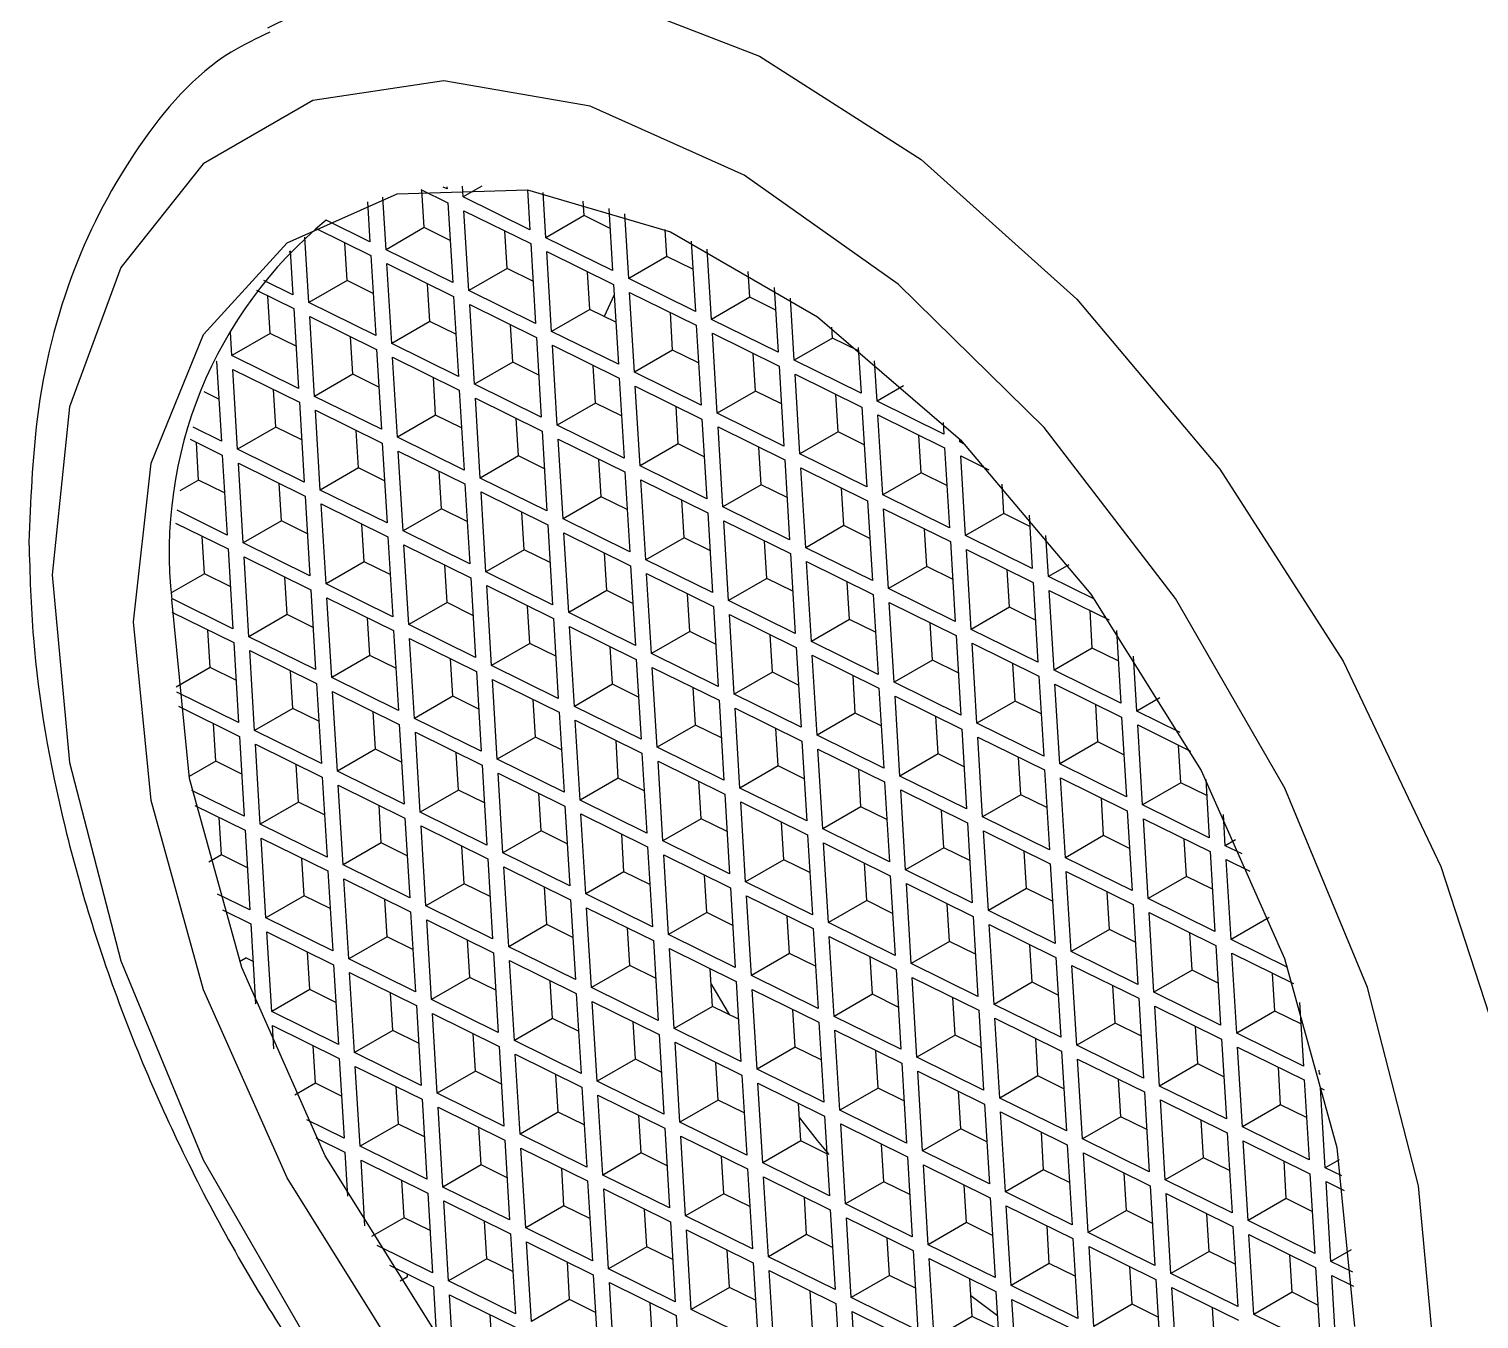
# Model space of a CAD drawing. Header units: millimetres. Extents: x 53 to 380, y 29 to 265.
# Drawn here: x 256.64 to 262.09, y 91.6 to 96.45 of the extents above; entities that cross this region are included whole.
import ezdxf

# ---------------------------------------------------------------- set-up
doc = ezdxf.new("R2010")
doc.units = ezdxf.units.MM

msp = doc.modelspace()

# ---------------------------------------------------------------- linework, layer by layer
at = {"color": 7, "linetype": 'Continuous', "lineweight": 25}
for p, q in [((257.9844, 95.6171), (257.9724, 95.8143)), ((258.1154, 95.8436), (258.2169, 95.7935)), ((258.1281, 95.7001), (258.1195, 95.8416)), ((258.2138, 95.8457), (258.1993, 95.8528)), ((258.2133, 95.8538), (258.2138, 95.8457)), ((258.2741, 95.8159), (258.2717, 95.8564)), ((258.344, 95.8562), (258.2741, 95.8159)), ((258.5249, 95.6922), (258.2741, 95.8159)), ((258.5159, 95.8417), (258.5249, 95.6922)), ((258.5853, 95.6624), (258.575, 95.8324)), ((257.9149, 95.7971), (257.924, 95.6469)), ((258.2169, 95.7935), (258.2352, 95.4934)), ((258.2773, 95.7637), (258.5281, 95.64)), ((258.2955, 95.4636), (258.2773, 95.7637)), ((258.729, 95.7453), (258.7257, 95.7994)), ((258.822, 95.7716), (258.8361, 95.5386)), ((257.924, 95.6469), (257.7593, 95.7282)), ((258.1281, 95.7001), (257.9844, 95.6171)), ((258.2255, 95.652), (258.1281, 95.7001)), ((258.729, 95.7453), (258.5853, 95.6624)), ((258.8265, 95.6972), (258.729, 95.7453)), ((258.8965, 95.5089), (258.8817, 95.7518)), ((257.6946, 95.4184), (257.6796, 95.6649)), ((257.7188, 95.6976), (257.9272, 95.5948)), ((258.4392, 95.5466), (258.4306, 95.6881)), ((258.8361, 95.5386), (258.5853, 95.6624)), ((259.0402, 95.5918), (259.034, 95.6928)), ((259.1313, 95.6489), (259.1473, 95.3851)), ((257.6246, 95.6068), (257.6199, 95.6091)), ((257.6242, 95.6133), (257.6342, 95.4482)), ((257.8383, 95.5013), (257.8297, 95.6429)), ((257.9272, 95.5948), (257.9454, 95.2946)), ((258.2352, 95.4934), (257.9844, 95.6171)), ((258.5281, 95.64), (258.5463, 95.3399)), ((258.5885, 95.6102), (258.8393, 95.4865)), ((258.6067, 95.3101), (258.5885, 95.6102)), ((259.0402, 95.5918), (258.8965, 95.5089)), ((259.1376, 95.5437), (259.0402, 95.5918)), ((259.2076, 95.3553), (259.1916, 95.6192)), ((257.9875, 95.565), (258.2383, 95.4412)), ((258.0058, 95.2649), (257.9875, 95.565)), ((258.4392, 95.5466), (258.2955, 95.4636)), ((258.5367, 95.4985), (258.4392, 95.5466)), ((259.3513, 95.4383), (259.3454, 95.5351)), ((257.6342, 95.4482), (257.5255, 95.5018)), ((257.8383, 95.5013), (257.6946, 95.4184)), ((257.9357, 95.4532), (257.8383, 95.5013)), ((258.1494, 95.3478), (258.1408, 95.4893)), ((258.7504, 95.393), (258.7418, 95.5346)), ((258.8393, 95.4865), (258.8575, 95.1864)), ((259.1473, 95.3851), (258.8965, 95.5089)), ((257.4977, 95.4649), (257.6374, 95.396)), ((257.5485, 95.3026), (257.5399, 95.4441)), ((258.2383, 95.4412), (258.2565, 95.1411)), ((258.5463, 95.3399), (258.2955, 95.4636)), ((258.8417, 95.447), (258.8045, 95.3663)), ((258.8996, 95.4567), (259.1504, 95.333)), ((258.9179, 95.1566), (258.8996, 95.4567)), ((259.3513, 95.4383), (259.2076, 95.3553)), ((259.4488, 95.3902), (259.3513, 95.4383)), ((259.4436, 95.4753), (259.4584, 95.2316)), ((259.5188, 95.2018), (259.5046, 95.4356)), ((257.6374, 95.396), (257.6556, 95.0959)), ((257.9454, 95.2946), (257.6946, 95.4184)), ((258.2987, 95.4115), (258.5495, 95.2877)), ((258.3169, 95.1113), (258.2987, 95.4115)), ((258.7504, 95.393), (258.6067, 95.3101)), ((258.8479, 95.345), (258.7504, 95.393)), ((259.0616, 95.2395), (259.053, 95.381)), ((257.6978, 95.3662), (257.9485, 95.2425)), ((257.716, 95.0661), (257.6978, 95.3662)), ((258.1494, 95.3478), (258.0058, 95.2649)), ((258.2469, 95.2997), (258.1494, 95.3478)), ((258.4606, 95.1943), (258.452, 95.3358)), ((259.1504, 95.333), (259.1687, 95.0328)), ((259.4584, 95.2316), (259.2076, 95.3553)), ((259.6625, 95.2848), (259.66, 95.3261)), ((257.4048, 95.2196), (257.3995, 95.3077)), ((257.5485, 95.3026), (257.4048, 95.2196)), ((257.646, 95.2545), (257.5485, 95.3026)), ((257.8597, 95.149), (257.8511, 95.2906)), ((258.2565, 95.1411), (258.0058, 95.2649)), ((258.5495, 95.2877), (258.5677, 94.9876)), ((258.8575, 95.1864), (258.6067, 95.3101)), ((259.2108, 95.3032), (259.4616, 95.1794)), ((259.229, 95.003), (259.2108, 95.3032)), ((259.6625, 95.2848), (259.5188, 95.2018)), ((259.76, 95.2367), (259.6625, 95.2848)), ((257.6556, 95.0959), (257.4048, 95.2196)), ((257.9485, 95.2425), (257.9668, 94.9424)), ((258.0089, 95.2127), (258.2597, 95.089)), ((258.0271, 94.9126), (258.0089, 95.2127)), ((258.6099, 95.2579), (258.8607, 95.1342)), ((258.6281, 94.9578), (258.6099, 95.2579)), ((259.0616, 95.2395), (258.9179, 95.1566)), ((259.159, 95.1914), (259.0616, 95.2395)), ((259.3727, 95.086), (259.3641, 95.2275)), ((259.7592, 95.2496), (259.7696, 95.0781)), ((257.3462, 95.198), (257.3476, 95.1972)), ((257.3476, 95.1972), (257.3658, 94.8971)), ((257.408, 95.1675), (257.6588, 95.0437)), ((257.4262, 94.8673), (257.408, 95.1675)), ((258.4606, 95.1943), (258.3169, 95.1113)), ((258.5581, 95.1462), (258.4606, 95.1943)), ((258.7718, 95.0408), (258.7632, 95.1823)), ((259.1687, 95.0328), (258.9179, 95.1566)), ((259.4616, 95.1794), (259.4798, 94.8793)), ((259.7696, 95.0781), (259.5188, 95.2018)), ((259.83, 95.0483), (259.8208, 95.1994)), ((257.8597, 95.149), (257.716, 95.0661)), ((257.9571, 95.101), (257.8597, 95.149)), ((258.1708, 94.9955), (258.1622, 95.137)), ((258.5677, 94.9876), (258.3169, 95.1113)), ((258.8607, 95.1342), (258.8789, 94.8341)), ((258.921, 95.1044), (259.1718, 94.9807)), ((258.9393, 94.8043), (258.921, 95.1044)), ((259.522, 95.1496), (259.7728, 95.0259)), ((259.5402, 94.8495), (259.522, 95.1496)), ((259.9297, 95.1058), (259.83, 95.0483)), ((257.3562, 95.0557), (257.3008, 95.083)), ((257.5699, 94.9503), (257.5613, 95.0918)), ((257.9668, 94.9424), (257.716, 95.0661)), ((258.2597, 95.089), (258.2779, 94.7888)), ((258.3201, 95.0592), (258.5709, 94.9354)), ((258.3383, 94.759), (258.3201, 95.0592)), ((259.3727, 95.086), (259.229, 95.003)), ((259.4702, 95.0379), (259.3727, 95.086)), ((259.6839, 94.9325), (259.6753, 95.074)), ((260.0808, 94.9245), (259.83, 95.0483)), ((257.6588, 95.0437), (257.677, 94.7436)), ((257.7191, 95.0139), (257.9699, 94.8902)), ((257.7374, 94.7138), (257.7191, 95.0139)), ((258.1708, 94.9955), (258.0271, 94.9126)), ((258.2683, 94.9474), (258.1708, 94.9955)), ((258.7718, 95.0408), (258.6281, 94.9578)), ((258.8692, 94.9927), (258.7718, 95.0408)), ((259.0829, 94.8872), (259.0743, 95.0288)), ((259.4798, 94.8793), (259.229, 95.003)), ((259.7728, 95.0259), (259.791, 94.7258)), ((259.8331, 94.9961), (260.0839, 94.8724)), ((259.8514, 94.696), (259.8331, 94.9961)), ((257.3658, 94.8971), (257.2593, 94.9497)), ((257.5699, 94.9503), (257.4262, 94.8673)), ((257.6674, 94.9022), (257.5699, 94.9503)), ((257.8811, 94.7968), (257.8725, 94.9383)), ((258.482, 94.842), (258.4734, 94.9835)), ((258.5709, 94.9354), (258.5891, 94.6353)), ((258.8789, 94.8341), (258.6281, 94.9578)), ((259.1718, 94.9807), (259.19, 94.6806)), ((259.2322, 94.9509), (259.483, 94.8271)), ((259.2504, 94.6508), (259.2322, 94.9509)), ((260.0782, 94.9674), (260.0808, 94.9245)), ((257.2476, 94.9048), (257.369, 94.845)), ((257.2801, 94.7515), (257.2715, 94.8931)), ((257.9699, 94.8902), (257.9882, 94.5901)), ((258.2779, 94.7888), (258.0271, 94.9126)), ((258.6313, 94.9056), (258.882, 94.7819)), ((258.6495, 94.6055), (258.6313, 94.9056)), ((259.0829, 94.8872), (258.9393, 94.8043)), ((259.1804, 94.8391), (259.0829, 94.8872)), ((259.6839, 94.9325), (259.5402, 94.8495)), ((259.7814, 94.8844), (259.6839, 94.9325)), ((259.9951, 94.7789), (259.9865, 94.9205)), ((260.1411, 94.8948), (260.1405, 94.9054)), ((260.1474, 94.8984), (260.1411, 94.8948)), ((260.1601, 94.8854), (260.1411, 94.8948)), ((257.369, 94.845), (257.3872, 94.5448)), ((257.677, 94.7436), (257.4262, 94.8673)), ((258.0303, 94.8604), (258.2811, 94.7367)), ((258.0485, 94.5603), (258.0303, 94.8604)), ((258.482, 94.842), (258.3383, 94.759)), ((258.5795, 94.7939), (258.482, 94.842)), ((258.7932, 94.6885), (258.7846, 94.83)), ((259.3941, 94.7337), (259.3855, 94.8752)), ((259.483, 94.8271), (259.5012, 94.527)), ((259.791, 94.7258), (259.5402, 94.8495)), ((260.0839, 94.8724), (260.1022, 94.5723)), ((260.1443, 94.8426), (260.2504, 94.7903)), ((260.1625, 94.5425), (260.1443, 94.8426)), ((257.4294, 94.8152), (257.6802, 94.6914)), ((257.4476, 94.5151), (257.4294, 94.8152)), ((257.8811, 94.7968), (257.7374, 94.7138)), ((257.9785, 94.7487), (257.8811, 94.7968)), ((258.1922, 94.6432), (258.1836, 94.7848)), ((258.882, 94.7819), (258.9003, 94.4818)), ((259.19, 94.6806), (258.9393, 94.8043)), ((259.5434, 94.7974), (259.7942, 94.6736)), ((259.5616, 94.4972), (259.5434, 94.7974)), ((259.9951, 94.7789), (259.8514, 94.696)), ((260.0925, 94.7309), (259.9951, 94.7789)), ((257.2801, 94.7515), (257.209, 94.7105)), ((257.3776, 94.7034), (257.2801, 94.7515)), ((257.5913, 94.598), (257.5827, 94.7395)), ((258.2811, 94.7367), (258.2993, 94.4366)), ((258.5891, 94.6353), (258.3383, 94.759)), ((258.9424, 94.7521), (259.1932, 94.6284)), ((258.9606, 94.452), (258.9424, 94.7521)), ((259.3941, 94.7337), (259.2504, 94.6508)), ((259.4916, 94.6856), (259.3941, 94.7337)), ((259.7053, 94.5802), (259.6967, 94.7217)), ((260.3062, 94.6254), (260.2995, 94.7363)), ((257.6802, 94.6914), (257.6984, 94.3913)), ((257.9882, 94.5901), (257.7374, 94.7138)), ((258.3415, 94.7069), (258.5923, 94.5831)), ((258.3597, 94.4068), (258.3415, 94.7069)), ((258.7932, 94.6885), (258.6495, 94.6055)), ((258.8906, 94.6404), (258.7932, 94.6885)), ((259.1043, 94.5349), (259.0957, 94.6765)), ((259.7942, 94.6736), (259.8124, 94.3735)), ((260.1022, 94.5723), (259.8514, 94.696)), ((257.3872, 94.5448), (257.199, 94.6377)), ((257.7405, 94.6616), (257.9913, 94.5379)), ((257.7588, 94.3615), (257.7405, 94.6616)), ((258.1922, 94.6432), (258.0485, 94.5603)), ((258.2897, 94.5951), (258.1922, 94.6432)), ((258.5034, 94.4897), (258.4948, 94.6312)), ((259.1932, 94.6284), (259.2114, 94.3283)), ((259.5012, 94.527), (259.2504, 94.6508)), ((259.8545, 94.6438), (260.1053, 94.5201)), ((259.8728, 94.3437), (259.8545, 94.6438)), ((260.3062, 94.6254), (260.1625, 94.5425)), ((260.4037, 94.5773), (260.3062, 94.6254)), ((260.4011, 94.6193), (260.4133, 94.4187)), ((257.1936, 94.5898), (257.3904, 94.4927)), ((257.5913, 94.598), (257.4476, 94.5151)), ((257.6888, 94.5499), (257.5913, 94.598)), ((257.9024, 94.4445), (257.8939, 94.586)), ((258.2993, 94.4366), (258.0485, 94.5603)), ((258.5923, 94.5831), (258.6105, 94.283)), ((258.9003, 94.4818), (258.6495, 94.6055)), ((259.2536, 94.5986), (259.5044, 94.4749)), ((259.2718, 94.2985), (259.2536, 94.5986)), ((259.7053, 94.5802), (259.5616, 94.4972)), ((259.8027, 94.5321), (259.7053, 94.5802)), ((260.0164, 94.4267), (260.0078, 94.5682)), ((257.3015, 94.3992), (257.2929, 94.5408)), ((257.6984, 94.3913), (257.4476, 94.5151)), ((257.9913, 94.5379), (258.0095, 94.2378)), ((258.0517, 94.5081), (258.3025, 94.3844)), ((258.0699, 94.208), (258.0517, 94.5081)), ((258.6526, 94.5534), (258.9034, 94.4296)), ((258.6709, 94.2532), (258.6526, 94.5534)), ((259.1043, 94.5349), (258.9606, 94.452)), ((259.2018, 94.4869), (259.1043, 94.5349)), ((259.4155, 94.3814), (259.4069, 94.5229)), ((260.1053, 94.5201), (260.1235, 94.22)), ((260.4133, 94.4187), (260.1625, 94.5425)), ((260.4737, 94.3889), (260.4644, 94.5428)), ((257.3904, 94.4927), (257.4086, 94.1926)), ((257.4508, 94.4629), (257.7015, 94.3391)), ((257.469, 94.1628), (257.4508, 94.4629)), ((258.5034, 94.4897), (258.3597, 94.4068)), ((258.6009, 94.4416), (258.5034, 94.4897)), ((258.8146, 94.3362), (258.806, 94.4777)), ((259.2114, 94.3283), (258.9606, 94.452)), ((259.5044, 94.4749), (259.5226, 94.1747)), ((259.8124, 94.3735), (259.5616, 94.4972)), ((259.5648, 94.4451), (259.8155, 94.3213)), ((259.583, 94.1449), (259.5648, 94.4451)), ((260.1657, 94.4903), (260.4165, 94.3666)), ((260.1839, 94.1902), (260.1657, 94.4903)), ((257.3015, 94.3992), (257.1793, 94.3287)), ((257.399, 94.3511), (257.3015, 94.3992)), ((257.9024, 94.4445), (257.7588, 94.3615)), ((257.9999, 94.3964), (257.9024, 94.4445)), ((258.2136, 94.2909), (258.205, 94.4325)), ((258.6105, 94.283), (258.3597, 94.4068)), ((258.9034, 94.4296), (258.9217, 94.1295)), ((258.9638, 94.3998), (259.2146, 94.2761)), ((258.982, 94.0997), (258.9638, 94.3998)), ((260.0164, 94.4267), (259.8728, 94.3437)), ((260.1139, 94.3786), (260.0164, 94.4267)), ((260.3276, 94.2731), (260.319, 94.4147)), ((260.5506, 94.4334), (260.4737, 94.3889)), ((257.6127, 94.2457), (257.6041, 94.3872)), ((257.7015, 94.3391), (257.7198, 94.039)), ((258.0095, 94.2378), (257.7588, 94.3615)), ((258.3025, 94.3844), (258.3207, 94.0843)), ((258.3629, 94.3546), (258.6137, 94.2309)), ((258.3811, 94.0545), (258.3629, 94.3546)), ((258.8146, 94.3362), (258.6709, 94.2532)), ((258.912, 94.2881), (258.8146, 94.3362)), ((259.4155, 94.3814), (259.2718, 94.2985)), ((259.513, 94.3333), (259.4155, 94.3814)), ((259.7267, 94.2279), (259.7181, 94.3694)), ((260.1235, 94.22), (259.8728, 94.3437)), ((260.4165, 94.3666), (260.4347, 94.0665)), ((260.6475, 94.3032), (260.4737, 94.3889)), ((260.4769, 94.3368), (260.7025, 94.2255)), ((260.4951, 94.0367), (260.4769, 94.3368)), ((257.4086, 94.1926), (257.1792, 94.3057)), ((257.7619, 94.3094), (258.0127, 94.1856)), ((257.7801, 94.0092), (257.7619, 94.3094)), ((258.2136, 94.2909), (258.0699, 94.208)), ((258.3111, 94.2429), (258.2136, 94.2909)), ((259.1257, 94.1827), (259.1171, 94.3242)), ((259.5226, 94.1747), (259.2718, 94.2985)), ((259.8155, 94.3213), (259.8338, 94.0212)), ((259.8759, 94.2915), (260.1267, 94.1678)), ((259.8941, 93.9914), (259.8759, 94.2915)), ((257.1796, 94.255), (257.4118, 94.1404)), ((257.6127, 94.2457), (257.469, 94.1628)), ((257.7101, 94.1976), (257.6127, 94.2457)), ((257.9238, 94.0922), (257.9152, 94.2337)), ((258.5248, 94.1374), (258.5162, 94.279)), ((258.6137, 94.2309), (258.6319, 93.9307)), ((258.9217, 94.1295), (258.6709, 94.2532)), ((259.2146, 94.2761), (259.2328, 93.976)), ((259.275, 94.2463), (259.5258, 94.1226)), ((259.2932, 93.9462), (259.275, 94.2463)), ((259.7267, 94.2279), (259.583, 94.1449)), ((259.8241, 94.1798), (259.7267, 94.2279)), ((260.3276, 94.2731), (260.1839, 94.1902)), ((260.4251, 94.225), (260.3276, 94.2731)), ((260.6388, 94.1196), (260.6302, 94.2611)), ((257.3229, 94.047), (257.3143, 94.1885)), ((258.0127, 94.1856), (258.0309, 93.8855)), ((258.3207, 94.0843), (258.0699, 94.208)), ((258.674, 94.2011), (258.9248, 94.0773)), ((258.6923, 93.901), (258.674, 94.2011)), ((259.1257, 94.1827), (258.982, 94.0997)), ((259.2232, 94.1346), (259.1257, 94.1827)), ((260.0378, 94.0744), (260.0292, 94.2159)), ((260.4347, 94.0665), (260.1839, 94.1902)), ((260.7293, 94.1866), (260.7459, 93.9129)), ((257.4118, 94.1404), (257.43, 93.8403)), ((257.7198, 94.039), (257.469, 94.1628)), ((258.0731, 94.1558), (258.3239, 94.0321)), ((258.0913, 93.8557), (258.0731, 94.1558)), ((258.5248, 94.1374), (258.3811, 94.0545)), ((258.6222, 94.0893), (258.5248, 94.1374)), ((258.8359, 93.9839), (258.8273, 94.1254)), ((259.4369, 94.0291), (259.4283, 94.1707)), ((259.5258, 94.1226), (259.544, 93.8225)), ((259.8338, 94.0212), (259.583, 94.1449)), ((260.1267, 94.1678), (260.1449, 93.8677)), ((260.1871, 94.138), (260.4379, 94.0143)), ((260.2053, 93.8379), (260.1871, 94.138)), ((260.6388, 94.1196), (260.4951, 94.0367)), ((260.7362, 94.0715), (260.6388, 94.1196)), ((257.4721, 94.1106), (257.7229, 93.9869)), ((257.4904, 93.8105), (257.4721, 94.1106)), ((257.9238, 94.0922), (257.7801, 94.0092)), ((258.0213, 94.0441), (257.9238, 94.0922)), ((258.235, 93.9387), (258.2264, 94.0802)), ((258.9248, 94.0773), (258.943, 93.7772)), ((259.2328, 93.976), (258.982, 94.0997)), ((259.5861, 94.0928), (259.8369, 93.969)), ((259.6044, 93.7927), (259.5861, 94.0928)), ((260.0378, 94.0744), (259.8941, 93.9914)), ((260.1353, 94.0263), (260.0378, 94.0744)), ((260.8063, 93.8831), (260.7937, 94.09)), ((257.3229, 94.047), (257.1959, 93.9736)), ((257.4204, 93.9989), (257.3229, 94.047)), ((257.6341, 93.8934), (257.6255, 94.035)), ((258.0309, 93.8855), (257.7801, 94.0092)), ((258.3239, 94.0321), (258.3421, 93.732)), ((258.6319, 93.9307), (258.3811, 94.0545)), ((258.9852, 94.0475), (259.236, 93.9238)), ((259.0034, 93.7474), (258.9852, 94.0475)), ((259.4369, 94.0291), (259.2932, 93.9462)), ((259.5344, 93.981), (259.4369, 94.0291)), ((259.7481, 93.8756), (259.7395, 94.0171)), ((260.349, 93.9208), (260.3404, 94.0624)), ((260.4379, 94.0143), (260.4561, 93.7142)), ((260.7459, 93.9129), (260.4951, 94.0367)), ((257.43, 93.8403), (257.1978, 93.9548)), ((257.7229, 93.9869), (257.7412, 93.6867)), ((257.7833, 93.9571), (258.0341, 93.8333)), ((257.8015, 93.657), (257.7833, 93.9571)), ((258.3843, 94.0023), (258.635, 93.8786)), ((258.4025, 93.7022), (258.3843, 94.0023)), ((258.8359, 93.9839), (258.6923, 93.901)), ((258.9334, 93.9358), (258.8359, 93.9839)), ((259.1471, 93.8304), (259.1385, 93.9719)), ((259.8369, 93.969), (259.8552, 93.6689)), ((260.1449, 93.8677), (259.8941, 93.9914)), ((260.4983, 93.9845), (260.749, 93.8608)), ((260.5165, 93.6844), (260.4983, 93.9845)), ((257.2038, 93.9013), (257.4332, 93.7881)), ((258.235, 93.9387), (258.0913, 93.8557)), ((258.3325, 93.8906), (258.235, 93.9387)), ((258.5462, 93.7851), (258.5376, 93.9267)), ((258.943, 93.7772), (258.6923, 93.901)), ((259.236, 93.9238), (259.2542, 93.6237)), ((259.544, 93.8225), (259.2932, 93.9462)), ((259.8973, 93.9393), (260.1481, 93.8155)), ((259.9155, 93.6391), (259.8973, 93.9393)), ((260.349, 93.9208), (260.2053, 93.8379)), ((260.4465, 93.8728), (260.349, 93.9208)), ((260.6602, 93.7673), (260.6516, 93.9089)), ((260.8924, 93.9329), (260.8063, 93.8831)), ((257.6341, 93.8934), (257.4904, 93.8105)), ((257.7315, 93.8453), (257.6341, 93.8934)), ((257.9452, 93.7399), (257.9366, 93.8814)), ((258.3421, 93.732), (258.0913, 93.8557)), ((258.635, 93.8786), (258.6533, 93.5785)), ((258.6954, 93.8488), (258.9462, 93.725)), ((258.7136, 93.5487), (258.6954, 93.8488)), ((259.2964, 93.894), (259.5472, 93.7703)), ((259.3146, 93.5939), (259.2964, 93.894)), ((259.7481, 93.8756), (259.6044, 93.7927)), ((259.8455, 93.8275), (259.7481, 93.8756)), ((260.0592, 93.7221), (260.0506, 93.8636)), ((260.749, 93.8608), (260.7673, 93.5606)), ((260.9687, 93.803), (260.8063, 93.8831)), ((257.3443, 93.6947), (257.3357, 93.8362)), ((257.7412, 93.6867), (257.4904, 93.8105)), ((258.0341, 93.8333), (258.0523, 93.5332)), ((258.0945, 93.8035), (258.3453, 93.6798)), ((258.1127, 93.5034), (258.0945, 93.8035)), ((259.1471, 93.8304), (259.0034, 93.7474)), ((259.2446, 93.7823), (259.1471, 93.8304)), ((259.4583, 93.6768), (259.4497, 93.8184)), ((259.8552, 93.6689), (259.6044, 93.7927)), ((260.1481, 93.8155), (260.1663, 93.5154)), ((260.4561, 93.7142), (260.2053, 93.8379)), ((260.8094, 93.831), (261.0079, 93.733)), ((260.8276, 93.5309), (260.8094, 93.831)), ((257.4332, 93.7881), (257.4514, 93.488)), ((257.4935, 93.7583), (257.7443, 93.6346)), ((257.5118, 93.4582), (257.4935, 93.7583)), ((257.9452, 93.7399), (257.8015, 93.657)), ((258.0427, 93.6918), (257.9452, 93.7399)), ((258.5462, 93.7851), (258.4025, 93.7022)), ((258.6436, 93.737), (258.5462, 93.7851)), ((258.8573, 93.6316), (258.8487, 93.7731)), ((259.2542, 93.6237), (259.0034, 93.7474)), ((259.5472, 93.7703), (259.5654, 93.4702)), ((259.6075, 93.7405), (259.8583, 93.6168)), ((259.6258, 93.4404), (259.6075, 93.7405)), ((260.2085, 93.7857), (260.4593, 93.662)), ((260.2267, 93.4856), (260.2085, 93.7857)), ((260.6602, 93.7673), (260.5165, 93.6844)), ((260.7576, 93.7192), (260.6602, 93.7673)), ((260.9713, 93.6138), (260.9627, 93.7553)), ((257.3443, 93.6947), (257.2444, 93.637)), ((257.4418, 93.6466), (257.3443, 93.6947)), ((257.6554, 93.5411), (257.6469, 93.6827)), ((258.2564, 93.5864), (258.2478, 93.7279)), ((258.6533, 93.5785), (258.4025, 93.7022)), ((258.9462, 93.725), (258.9644, 93.4249)), ((259.0066, 93.6953), (259.2574, 93.5715)), ((259.0248, 93.3951), (259.0066, 93.6953)), ((260.0592, 93.7221), (259.9155, 93.6391)), ((260.1567, 93.674), (260.0592, 93.7221)), ((260.3704, 93.5686), (260.3618, 93.7101)), ((260.7673, 93.5606), (260.5165, 93.6844)), ((257.7443, 93.6346), (257.7625, 93.3345)), ((258.0523, 93.5332), (257.8015, 93.657)), ((258.3453, 93.6798), (258.3635, 93.3797)), ((258.4056, 93.65), (258.6564, 93.5263)), ((258.4239, 93.3499), (258.4056, 93.65)), ((258.8573, 93.6316), (258.7136, 93.5487)), ((258.9548, 93.5835), (258.8573, 93.6316)), ((259.4583, 93.6768), (259.3146, 93.5939)), ((259.5557, 93.6288), (259.4583, 93.6768)), ((259.7694, 93.5233), (259.7608, 93.6649)), ((260.1663, 93.5154), (259.9155, 93.6391)), ((260.4593, 93.662), (260.4775, 93.3619)), ((260.5196, 93.6322), (260.7704, 93.5085)), ((260.5379, 93.3321), (260.5196, 93.6322)), ((257.4514, 93.488), (257.2546, 93.5851)), ((257.8047, 93.6048), (258.0555, 93.4811)), ((257.8229, 93.3047), (257.8047, 93.6048)), ((258.2564, 93.5864), (258.1127, 93.5034)), ((258.3539, 93.5383), (258.2564, 93.5864)), ((258.5676, 93.4329), (258.559, 93.5744)), ((259.1685, 93.4781), (259.1599, 93.6196)), ((259.5654, 93.4702), (259.3146, 93.5939)), ((259.8583, 93.6168), (259.8765, 93.3166)), ((259.9187, 93.587), (260.1695, 93.4632)), ((259.9369, 93.2869), (259.9187, 93.587)), ((260.9713, 93.6138), (260.8276, 93.5309)), ((261.0688, 93.5657), (260.9713, 93.6138)), ((261.0651, 93.6265), (261.0784, 93.4071)), ((257.2663, 93.5287), (257.4545, 93.4358)), ((257.6554, 93.5411), (257.5118, 93.4582)), ((257.7529, 93.493), (257.6554, 93.5411)), ((257.9666, 93.3876), (257.958, 93.5291)), ((258.6564, 93.5263), (258.6747, 93.2262)), ((258.9644, 93.4249), (258.7136, 93.5487)), ((259.2574, 93.5715), (259.2756, 93.2714)), ((259.3178, 93.5417), (259.5685, 93.418)), ((259.336, 93.2416), (259.3178, 93.5417)), ((259.7694, 93.5233), (259.6258, 93.4404)), ((259.8669, 93.4752), (259.7694, 93.5233)), ((260.3704, 93.5686), (260.2267, 93.4856)), ((260.4679, 93.5205), (260.3704, 93.5686)), ((260.6815, 93.415), (260.673, 93.5566)), ((261.0784, 93.4071), (260.8276, 93.5309)), ((257.3657, 93.3424), (257.3571, 93.4839)), ((258.0555, 93.4811), (258.0737, 93.1809)), ((258.3635, 93.3797), (258.1127, 93.5034)), ((258.7168, 93.4965), (258.9676, 93.3728)), ((258.735, 93.1964), (258.7168, 93.4965)), ((259.1685, 93.4781), (259.0248, 93.3951)), ((259.266, 93.43), (259.1685, 93.4781)), ((259.4797, 93.3246), (259.4711, 93.4661)), ((260.0806, 93.3698), (260.072, 93.5113)), ((260.4775, 93.3619), (260.2267, 93.4856)), ((260.7704, 93.5085), (260.7887, 93.2084)), ((260.8308, 93.4787), (261.0816, 93.3549)), ((260.849, 93.1786), (260.8308, 93.4787)), ((261.1388, 93.3773), (261.1317, 93.4951)), ((257.4545, 93.4358), (257.4728, 93.1357)), ((257.7625, 93.3345), (257.5118, 93.4582)), ((258.1159, 93.4513), (258.3667, 93.3275)), ((258.1341, 93.1511), (258.1159, 93.4513)), ((258.5676, 93.4329), (258.4239, 93.3499)), ((258.665, 93.3848), (258.5676, 93.4329)), ((258.8787, 93.2793), (258.8701, 93.4209)), ((259.5685, 93.418), (259.5868, 93.1179)), ((259.8765, 93.3166), (259.6258, 93.4404)), ((260.1695, 93.4632), (260.1877, 93.1631)), ((260.2299, 93.4334), (260.4807, 93.3097)), ((260.2481, 93.1333), (260.2299, 93.4334)), ((260.6815, 93.415), (260.5379, 93.3321)), ((260.779, 93.3669), (260.6815, 93.415)), ((257.5149, 93.406), (257.7657, 93.2823)), ((257.5331, 93.1059), (257.5149, 93.406)), ((257.9666, 93.3876), (257.8229, 93.3047)), ((258.0641, 93.3395), (257.9666, 93.3876)), ((258.2778, 93.2341), (258.2692, 93.3756)), ((258.9676, 93.3728), (258.9858, 93.0726)), ((259.2756, 93.2714), (259.0248, 93.3951)), ((259.6289, 93.3882), (259.8797, 93.2645)), ((259.6471, 93.0881), (259.6289, 93.3882)), ((260.0806, 93.3698), (259.9369, 93.2869)), ((260.1781, 93.3217), (260.0806, 93.3698)), ((260.3918, 93.2163), (260.3832, 93.3578)), ((260.9927, 93.2615), (260.9841, 93.403)), ((261.0816, 93.3549), (261.0998, 93.0548)), ((261.1773, 93.3996), (261.1388, 93.3773)), ((261.2018, 93.3462), (261.1388, 93.3773)), ((257.3657, 93.3424), (257.3179, 93.3148)), ((257.4631, 93.2943), (257.3657, 93.3424)), ((257.6768, 93.1889), (257.6682, 93.3304)), ((258.0737, 93.1809), (257.8229, 93.3047)), ((258.3667, 93.3275), (258.3849, 93.0274)), ((258.6747, 93.2262), (258.4239, 93.3499)), ((259.028, 93.343), (259.2788, 93.2192)), ((259.0462, 93.0429), (259.028, 93.343)), ((259.4797, 93.3246), (259.336, 93.2416)), ((259.5771, 93.2765), (259.4797, 93.3246)), ((259.7908, 93.171), (259.7822, 93.3126)), ((260.4807, 93.3097), (260.4989, 93.0096)), ((260.7887, 93.2084), (260.5379, 93.3321)), ((261.142, 93.3252), (261.2307, 93.2814)), ((261.1602, 93.025), (261.142, 93.3252)), ((257.7657, 93.2823), (257.7839, 92.9822)), ((257.8261, 93.2525), (258.0769, 93.1288)), ((257.8443, 92.9524), (257.8261, 93.2525)), ((258.427, 93.2977), (258.6778, 93.174)), ((258.4453, 92.9976), (258.427, 93.2977)), ((258.8787, 93.2793), (258.735, 93.1964)), ((258.9762, 93.2312), (258.8787, 93.2793)), ((259.1899, 93.1258), (259.1813, 93.2673)), ((259.8797, 93.2645), (259.8979, 92.9644)), ((260.1877, 93.1631), (259.9369, 93.2869)), ((260.541, 93.2799), (260.7918, 93.1562)), ((260.5593, 92.9798), (260.541, 93.2799)), ((260.9927, 93.2615), (260.849, 93.1786)), ((261.0902, 93.2134), (260.9927, 93.2615)), ((257.4728, 93.1357), (257.3514, 93.1956)), ((258.2778, 93.2341), (258.1341, 93.1511)), ((258.3752, 93.186), (258.2778, 93.2341)), ((258.5889, 93.0806), (258.5803, 93.2221)), ((258.9858, 93.0726), (258.735, 93.1964)), ((259.2788, 93.2192), (259.297, 92.9191)), ((259.5868, 93.1179), (259.336, 93.2416)), ((259.9401, 93.2347), (260.1909, 93.1109)), ((259.9583, 92.9346), (259.9401, 93.2347)), ((260.3918, 93.2163), (260.2481, 93.1333)), ((260.4892, 93.1682), (260.3918, 93.2163)), ((260.7029, 93.0627), (260.6943, 93.2043)), ((257.6768, 93.1889), (257.5331, 93.1059)), ((257.7743, 93.1408), (257.6768, 93.1889)), ((257.988, 93.0353), (257.9794, 93.1769)), ((258.3849, 93.0274), (258.1341, 93.1511)), ((258.6778, 93.174), (258.696, 92.8739)), ((258.7382, 93.1442), (258.989, 93.0205)), ((258.7564, 92.8441), (258.7382, 93.1442)), ((259.3391, 93.1894), (259.5899, 93.0657)), ((259.3574, 92.8893), (259.3391, 93.1894)), ((259.7908, 93.171), (259.6471, 93.0881)), ((259.8883, 93.1229), (259.7908, 93.171)), ((260.102, 93.0175), (260.0934, 93.159)), ((260.7918, 93.1562), (260.81, 92.8561)), ((261.0998, 93.0548), (260.849, 93.1786)), ((257.3694, 93.1361), (257.4759, 93.0835)), ((257.4759, 93.0835), (257.4942, 92.7834)), ((257.7839, 92.9822), (257.5331, 93.1059)), ((258.0769, 93.1288), (258.0951, 92.8286)), ((258.1373, 93.099), (258.388, 92.9752)), ((258.1555, 92.7989), (258.1373, 93.099)), ((259.1899, 93.1258), (259.0462, 93.0429)), ((259.2874, 93.0777), (259.1899, 93.1258)), ((259.5011, 92.9723), (259.4925, 93.1138)), ((259.8979, 92.9644), (259.6471, 93.0881)), ((260.1909, 93.1109), (260.2091, 92.8108)), ((260.4989, 93.0096), (260.2481, 93.1333)), ((260.8522, 93.1264), (261.103, 93.0027)), ((260.8704, 92.8263), (260.8522, 93.1264)), ((261.3032, 93.1076), (261.1602, 93.025)), ((257.5363, 93.0537), (257.7871, 92.93)), ((257.5545, 92.7536), (257.5363, 93.0537)), ((257.988, 93.0353), (257.8443, 92.9524)), ((258.0855, 92.9872), (257.988, 93.0353)), ((258.5889, 93.0806), (258.4453, 92.9976)), ((258.6864, 93.0325), (258.5889, 93.0806)), ((258.9001, 92.927), (258.8915, 93.0686)), ((259.297, 92.9191), (259.0462, 93.0429)), ((259.5899, 93.0657), (259.6082, 92.7656)), ((259.6503, 93.0359), (259.9011, 92.9122)), ((259.6685, 92.7358), (259.6503, 93.0359)), ((260.2513, 93.0812), (260.502, 92.9574)), ((260.2695, 92.781), (260.2513, 93.0812)), ((260.7029, 93.0627), (260.5593, 92.9798)), ((260.8004, 93.0147), (260.7029, 93.0627)), ((261.0141, 92.9092), (261.0055, 93.0508)), ((257.6982, 92.8366), (257.6896, 92.9781)), ((258.2992, 92.8818), (258.2906, 93.0233)), ((258.388, 92.9752), (258.4063, 92.6751)), ((258.696, 92.8739), (258.4453, 92.9976)), ((258.989, 93.0205), (259.0072, 92.7204)), ((259.0494, 92.9907), (259.3002, 92.867)), ((259.0676, 92.6906), (259.0494, 92.9907)), ((260.102, 93.0175), (259.9583, 92.9346)), ((260.1995, 92.9694), (260.102, 93.0175)), ((260.4132, 92.864), (260.4046, 93.0055)), ((260.81, 92.8561), (260.5593, 92.9798)), ((261.103, 93.0027), (261.1212, 92.7025)), ((261.3734, 92.9198), (261.1602, 93.025)), ((257.4339, 92.9419), (257.4573, 92.9554)), ((257.4845, 92.942), (257.4573, 92.9554)), ((257.7871, 92.93), (257.8053, 92.6299)), ((258.0951, 92.8286), (257.8443, 92.9524)), ((258.4484, 92.9454), (258.6992, 92.8217)), ((258.4666, 92.6453), (258.4484, 92.9454)), ((258.9001, 92.927), (258.7564, 92.8441)), ((258.9976, 92.8789), (258.9001, 92.927)), ((259.5011, 92.9723), (259.3574, 92.8893)), ((259.5985, 92.9242), (259.5011, 92.9723)), ((259.8122, 92.8188), (259.8036, 92.9603)), ((260.2091, 92.8108), (259.9583, 92.9346)), ((260.502, 92.9574), (260.5203, 92.6573)), ((260.5624, 92.9276), (260.8132, 92.8039)), ((260.5806, 92.6275), (260.5624, 92.9276)), ((261.1634, 92.9729), (261.3945, 92.8588)), ((261.1816, 92.6728), (261.1634, 92.9729)), ((257.8475, 92.9002), (258.0983, 92.7765)), ((257.8657, 92.6001), (257.8475, 92.9002)), ((258.2992, 92.8818), (258.1555, 92.7989)), ((258.3966, 92.8337), (258.2992, 92.8818)), ((258.6103, 92.7283), (258.6017, 92.8698)), ((259.2113, 92.7735), (259.2027, 92.915)), ((259.3002, 92.867), (259.3184, 92.5668)), ((259.6082, 92.7656), (259.3574, 92.8893)), ((259.9011, 92.9122), (259.9193, 92.6121)), ((259.9615, 92.8824), (260.2123, 92.7587)), ((259.9797, 92.5823), (259.9615, 92.8824)), ((261.0141, 92.9092), (260.8704, 92.8263)), ((261.1116, 92.8611), (261.0141, 92.9092)), ((261.3253, 92.7557), (261.3167, 92.8972)), ((257.6982, 92.8366), (257.5545, 92.7536)), ((257.7957, 92.7885), (257.6982, 92.8366)), ((258.0094, 92.683), (258.0008, 92.8246)), ((258.6992, 92.8217), (258.7174, 92.5216)), ((259.0072, 92.7204), (258.7564, 92.8441)), ((259.3605, 92.8372), (259.6113, 92.7134)), ((259.3788, 92.537), (259.3605, 92.8372)), ((259.8122, 92.8188), (259.6685, 92.7358)), ((259.9097, 92.7707), (259.8122, 92.8188)), ((260.4132, 92.864), (260.2695, 92.781)), ((260.5106, 92.8159), (260.4132, 92.864)), ((260.7243, 92.7105), (260.7157, 92.852)), ((261.1212, 92.7025), (260.8704, 92.8263)), ((257.4942, 92.7834), (257.4927, 92.7841)), ((258.0983, 92.7765), (258.1165, 92.4764)), ((258.4063, 92.6751), (258.1555, 92.7989)), ((258.7596, 92.7919), (259.0104, 92.6682)), ((258.7778, 92.4918), (258.7596, 92.7919)), ((259.2113, 92.7735), (259.0676, 92.6906)), ((259.3087, 92.7254), (259.2113, 92.7735)), ((259.5224, 92.62), (259.5138, 92.7615)), ((260.1234, 92.6652), (260.1148, 92.8068)), ((260.2123, 92.7587), (260.2305, 92.4585)), ((260.5203, 92.6573), (260.2695, 92.781)), ((260.8132, 92.8039), (260.8314, 92.5038)), ((260.8736, 92.7741), (261.1244, 92.6504)), ((260.8918, 92.474), (260.8736, 92.7741)), ((261.3253, 92.7557), (261.1816, 92.6728)), ((261.4227, 92.7076), (261.3253, 92.7557)), ((261.4179, 92.7879), (261.4324, 92.549)), ((257.8053, 92.6299), (257.5545, 92.7536)), ((257.5577, 92.7015), (257.8085, 92.5777)), ((257.5631, 92.6134), (257.5577, 92.7015)), ((258.1586, 92.7467), (258.4094, 92.623)), ((258.1769, 92.4466), (258.1586, 92.7467)), ((258.6103, 92.7283), (258.4666, 92.6453)), ((258.7078, 92.6802), (258.6103, 92.7283)), ((258.9215, 92.5748), (258.9129, 92.7163)), ((259.6113, 92.7134), (259.6295, 92.4133)), ((259.9193, 92.6121), (259.6685, 92.7358)), ((260.2726, 92.7289), (260.5234, 92.6051)), ((260.2909, 92.4288), (260.2726, 92.7289)), ((260.7243, 92.7105), (260.5806, 92.6275)), ((260.8218, 92.6624), (260.7243, 92.7105)), ((258.0094, 92.683), (257.8657, 92.6001)), ((258.1069, 92.6349), (258.0094, 92.683)), ((258.3206, 92.5295), (258.312, 92.671)), ((259.0104, 92.6682), (259.0286, 92.3681)), ((259.3184, 92.5668), (259.0676, 92.6906)), ((259.6717, 92.6836), (259.9225, 92.5599)), ((259.6899, 92.3835), (259.6717, 92.6836)), ((260.1234, 92.6652), (259.9797, 92.5823)), ((260.2209, 92.6171), (260.1234, 92.6652)), ((260.4346, 92.5117), (260.426, 92.6532)), ((261.0355, 92.5569), (261.0269, 92.6985)), ((261.1244, 92.6504), (261.1426, 92.3503)), ((261.4324, 92.549), (261.1816, 92.6728)), ((257.7196, 92.4843), (257.711, 92.6258)), ((258.1165, 92.4764), (257.8657, 92.6001)), ((258.4094, 92.623), (258.4277, 92.3228)), ((258.7174, 92.5216), (258.4666, 92.6453)), ((258.4698, 92.5932), (258.7206, 92.4694)), ((258.488, 92.293), (258.4698, 92.5932)), ((259.0708, 92.6384), (259.3215, 92.5147)), ((259.089, 92.3383), (259.0708, 92.6384)), ((259.5224, 92.62), (259.3788, 92.537)), ((259.6199, 92.5719), (259.5224, 92.62)), ((259.8336, 92.4665), (259.825, 92.608)), ((260.5234, 92.6051), (260.5417, 92.305)), ((260.8314, 92.5038), (260.5806, 92.6275)), ((261.1848, 92.6206), (261.4355, 92.4968)), ((261.203, 92.3205), (261.1848, 92.6206)), ((257.8085, 92.5777), (257.8267, 92.2776)), ((257.8689, 92.5479), (258.1197, 92.4242)), ((257.8871, 92.2478), (257.8689, 92.5479)), ((258.9215, 92.5748), (258.7778, 92.4918)), ((259.019, 92.5267), (258.9215, 92.5748)), ((259.2327, 92.4212), (259.2241, 92.5628)), ((259.9225, 92.5599), (259.9407, 92.2598)), ((260.2305, 92.4585), (259.9797, 92.5823)), ((260.5838, 92.5753), (260.8346, 92.4516)), ((260.602, 92.2752), (260.5838, 92.5753)), ((261.0355, 92.5569), (260.8918, 92.474)), ((261.133, 92.5088), (261.0355, 92.5569)), ((261.3467, 92.4034), (261.3381, 92.5449)), ((257.7196, 92.4843), (257.6419, 92.4394)), ((257.8171, 92.4362), (257.7196, 92.4843)), ((258.3206, 92.5295), (258.1769, 92.4466)), ((258.418, 92.4814), (258.3206, 92.5295)), ((258.6317, 92.376), (258.6231, 92.5175)), ((259.0286, 92.3681), (258.7778, 92.4918)), ((259.3215, 92.5147), (259.3398, 92.2145)), ((259.6295, 92.4133), (259.3788, 92.537)), ((259.3819, 92.4849), (259.6327, 92.3611)), ((259.4001, 92.1848), (259.3819, 92.4849)), ((259.9829, 92.5301), (260.2337, 92.4064)), ((260.0011, 92.23), (259.9829, 92.5301)), ((260.4346, 92.5117), (260.2909, 92.4288)), ((260.532, 92.4636), (260.4346, 92.5117)), ((260.7457, 92.3582), (260.7371, 92.4997)), ((261.4355, 92.4968), (261.4538, 92.1967)), ((261.4928, 92.5192), (261.4918, 92.5341)), ((261.4953, 92.5207), (261.4928, 92.5192)), ((261.4961, 92.5176), (261.4928, 92.5192)), ((258.0308, 92.3308), (258.0222, 92.4723)), ((258.4277, 92.3228), (258.1769, 92.4466)), ((258.7206, 92.4694), (258.7388, 92.1693)), ((258.781, 92.4396), (259.0318, 92.3159)), ((258.7992, 92.1395), (258.781, 92.4396)), ((259.8336, 92.4665), (259.6899, 92.3835)), ((259.9311, 92.4184), (259.8336, 92.4665)), ((260.1448, 92.3129), (260.1362, 92.4545)), ((260.5417, 92.305), (260.2909, 92.4288)), ((260.8346, 92.4516), (260.8528, 92.1515)), ((261.1426, 92.3503), (260.8918, 92.474)), ((261.4959, 92.4671), (261.5106, 92.4598)), ((261.5141, 92.1669), (261.4959, 92.4671)), ((258.1197, 92.4242), (258.1379, 92.1241)), ((258.18, 92.3944), (258.4308, 92.2707)), ((258.1983, 92.0943), (258.18, 92.3944)), ((258.6317, 92.376), (258.488, 92.293)), ((258.7292, 92.3279), (258.6317, 92.376)), ((259.2327, 92.4212), (259.089, 92.3383)), ((259.3301, 92.3731), (259.2327, 92.4212)), ((259.5438, 92.2677), (259.5352, 92.4092)), ((259.9407, 92.2598), (259.6899, 92.3835)), ((260.2337, 92.4064), (260.2519, 92.1063)), ((260.294, 92.3766), (260.5448, 92.2529)), ((260.3123, 92.0765), (260.294, 92.3766)), ((260.895, 92.4218), (261.1458, 92.2981)), ((260.9132, 92.1217), (260.895, 92.4218)), ((261.3467, 92.4034), (261.203, 92.3205)), ((261.4441, 92.3553), (261.3467, 92.4034)), ((257.8267, 92.2776), (257.687, 92.3465)), ((258.0308, 92.3308), (257.8871, 92.2478)), ((258.1283, 92.2827), (258.0308, 92.3308)), ((258.9429, 92.2225), (258.9343, 92.364)), ((259.3398, 92.2145), (259.089, 92.3383)), ((259.6327, 92.3611), (259.6509, 92.061)), ((259.6931, 92.3313), (259.9439, 92.2076)), ((259.7113, 92.0312), (259.6931, 92.3313)), ((260.7457, 92.3582), (260.602, 92.2752)), ((260.8432, 92.3101), (260.7457, 92.3582)), ((261.0569, 92.2047), (261.0483, 92.3462)), ((261.4538, 92.1967), (261.203, 92.3205)), ((257.7211, 92.2791), (257.8299, 92.2254)), ((258.3419, 92.1772), (258.3334, 92.3188)), ((258.4308, 92.2707), (258.449, 91.9705)), ((258.7388, 92.1693), (258.488, 92.293)), ((259.0318, 92.3159), (259.05, 92.0158)), ((259.0921, 92.2861), (259.3429, 92.1624)), ((259.1104, 91.986), (259.0921, 92.2861)), ((259.5438, 92.2677), (259.4001, 92.1848)), ((259.6413, 92.2196), (259.5438, 92.2677)), ((260.1448, 92.3129), (260.0011, 92.23)), ((260.2422, 92.2648), (260.1448, 92.3129)), ((260.4559, 92.1594), (260.4473, 92.3009)), ((260.8528, 92.1515), (260.602, 92.2752)), ((261.1458, 92.2981), (261.164, 91.998)), ((261.2061, 92.2683), (261.4569, 92.1446)), ((261.2244, 91.9682), (261.2061, 92.2683)), ((257.8299, 92.2254), (257.8399, 92.0603)), ((258.1379, 92.1241), (257.8871, 92.2478)), ((258.4912, 92.2409), (258.742, 92.1171)), ((258.5094, 91.9408), (258.4912, 92.2409)), ((258.9429, 92.2225), (258.7992, 92.1395)), ((259.0404, 92.1744), (258.9429, 92.2225)), ((259.2541, 92.0689), (259.2455, 92.2105)), ((259.855, 92.1142), (259.8464, 92.2557)), ((260.2519, 92.1063), (260.0011, 92.23)), ((260.5448, 92.2529), (260.563, 91.9527)), ((260.6052, 92.2231), (260.856, 92.0993)), ((260.6234, 91.9229), (260.6052, 92.2231)), ((257.8903, 92.1956), (258.141, 92.0719)), ((257.9052, 91.9491), (257.8903, 92.1956)), ((258.3419, 92.1772), (258.1983, 92.0943)), ((258.4394, 92.1291), (258.3419, 92.1772)), ((258.6531, 92.0237), (258.6445, 92.1652)), ((259.3429, 92.1624), (259.3612, 91.8623)), ((259.6509, 92.061), (259.4001, 92.1848)), ((259.9439, 92.2076), (259.9621, 91.9075)), ((260.0043, 92.1778), (260.255, 92.0541)), ((260.0225, 91.8777), (260.0043, 92.1778)), ((260.4559, 92.1594), (260.3123, 92.0765)), ((260.5534, 92.1113), (260.4559, 92.1594)), ((261.0569, 92.2047), (260.9132, 92.1217)), ((261.1544, 92.1566), (261.0569, 92.2047)), ((261.368, 92.0511), (261.3595, 92.1927)), ((261.5662, 92.197), (261.5141, 92.1669)), ((261.5765, 92.1362), (261.5141, 92.1669)), ((258.0522, 91.9785), (258.0436, 92.12)), ((258.742, 92.1171), (258.7602, 91.817)), ((259.05, 92.0158), (258.7992, 92.1395)), ((259.4033, 92.1326), (259.6541, 92.0089)), ((259.4215, 91.8325), (259.4033, 92.1326)), ((259.855, 92.1142), (259.7113, 92.0312)), ((259.9525, 92.0661), (259.855, 92.1142)), ((260.1662, 91.9607), (260.1576, 92.1022)), ((260.7671, 92.0059), (260.7585, 92.1474)), ((261.164, 91.998), (260.9132, 92.1217)), ((261.4569, 92.1446), (261.4752, 91.8444)), ((261.5173, 92.1148), (261.5851, 92.0813)), ((261.5355, 91.8147), (261.5173, 92.1148)), ((258.141, 92.0719), (258.1593, 91.7718)), ((258.449, 91.9705), (258.1983, 92.0943)), ((258.8024, 92.0874), (259.0532, 91.9636)), ((258.8206, 91.7872), (258.8024, 92.0874)), ((259.2541, 92.0689), (259.1104, 91.986)), ((259.3515, 92.0209), (259.2541, 92.0689)), ((259.5652, 91.9154), (259.5566, 92.0569)), ((260.255, 92.0541), (260.2733, 91.754)), ((260.563, 91.9527), (260.3123, 92.0765)), ((260.856, 92.0993), (260.8742, 91.7992)), ((260.9164, 92.0695), (261.1672, 91.9458)), ((260.9346, 91.7694), (260.9164, 92.0695)), ((261.368, 92.0511), (261.2244, 91.9682)), ((261.4655, 92.003), (261.368, 92.0511)), ((258.2014, 92.0421), (258.4522, 91.9184)), ((258.2196, 91.742), (258.2014, 92.0421)), ((258.6531, 92.0237), (258.5094, 91.9408)), ((258.7506, 91.9756), (258.6531, 92.0237)), ((258.9643, 91.8702), (258.9557, 92.0117)), ((259.6541, 92.0089), (259.6723, 91.7087)), ((259.9621, 91.9075), (259.7113, 92.0312)), ((260.3154, 92.0243), (260.5662, 91.9006)), ((260.3336, 91.7242), (260.3154, 92.0243)), ((260.7671, 92.0059), (260.6234, 91.9229)), ((260.8646, 91.9578), (260.7671, 92.0059)), ((261.0783, 91.8524), (261.0697, 91.9939)), ((258.0522, 91.9785), (257.9302, 91.9081)), ((258.1496, 91.9304), (258.0522, 91.9785)), ((258.3633, 91.8249), (258.3547, 91.9665)), ((258.7602, 91.817), (258.5094, 91.9408)), ((259.0532, 91.9636), (259.0714, 91.6635)), ((259.3612, 91.8623), (259.1104, 91.986)), ((259.7145, 91.9791), (259.9653, 91.8553)), ((259.7327, 91.6789), (259.7145, 91.9791)), ((260.1662, 91.9607), (260.0225, 91.8777)), ((260.2636, 91.9126), (260.1662, 91.9607)), ((260.4773, 91.8071), (260.4687, 91.9487)), ((261.1672, 91.9458), (261.1854, 91.6457)), ((261.4752, 91.8444), (261.2244, 91.9682)), ((258.4522, 91.9184), (258.4704, 91.6183)), ((258.5126, 91.8886), (258.7634, 91.7649)), ((258.5308, 91.5885), (258.5126, 91.8886)), ((259.1135, 91.9338), (259.3643, 91.8101)), ((259.1318, 91.6337), (259.1135, 91.9338)), ((259.5652, 91.9154), (259.4215, 91.8325)), ((259.6627, 91.8673), (259.5652, 91.9154)), ((259.8764, 91.7619), (259.8678, 91.9034)), ((260.5662, 91.9006), (260.5844, 91.6004)), ((260.8742, 91.7992), (260.6234, 91.9229)), ((261.2275, 91.916), (261.4783, 91.7923)), ((261.2458, 91.6159), (261.2275, 91.916)), ((258.1593, 91.7718), (257.9509, 91.8746)), ((258.9643, 91.8702), (258.8206, 91.7872)), ((259.0617, 91.8221), (258.9643, 91.8702)), ((259.2754, 91.7167), (259.2668, 91.8582)), ((259.6723, 91.7087), (259.4215, 91.8325)), ((259.9653, 91.8553), (259.9835, 91.5552)), ((260.2733, 91.754), (260.0225, 91.8777)), ((260.6266, 91.8708), (260.8774, 91.747)), ((260.6448, 91.5707), (260.6266, 91.8708)), ((261.0783, 91.8524), (260.9346, 91.7694)), ((261.1757, 91.8043), (261.0783, 91.8524)), ((261.3894, 91.6988), (261.3808, 91.8404)), ((261.6115, 91.8585), (261.5355, 91.8147)), ((257.9978, 91.8009), (258.1624, 91.7196)), ((258.3633, 91.8249), (258.2196, 91.742)), ((258.4608, 91.7769), (258.3633, 91.8249)), ((258.6745, 91.6714), (258.6659, 91.8129)), ((259.0714, 91.6635), (258.8206, 91.7872)), ((259.3643, 91.8101), (259.3825, 91.51)), ((259.4247, 91.7803), (259.6755, 91.6566)), ((259.4429, 91.4802), (259.4247, 91.7803)), ((260.0256, 91.8255), (260.2764, 91.7018)), ((260.0439, 91.5254), (260.0256, 91.8255)), ((260.4773, 91.8071), (260.3336, 91.7242)), ((260.5748, 91.759), (260.4773, 91.8071)), ((260.7885, 91.6536), (260.7799, 91.7951)), ((261.4783, 91.7923), (261.4965, 91.4922)), ((261.6179, 91.774), (261.5355, 91.8147)), ((258.0656, 91.7566), (258.0375, 91.7403)), ((258.0656, 91.7566), (258.065, 91.7677)), ((258.4704, 91.6183), (258.2196, 91.742)), ((258.7634, 91.7649), (258.7816, 91.4647)), ((258.8238, 91.7351), (259.0745, 91.6113)), ((258.842, 91.4349), (258.8238, 91.7351)), ((259.8764, 91.7619), (259.7327, 91.6789)), ((259.9739, 91.7138), (259.8764, 91.7619)), ((260.1876, 91.6084), (260.179, 91.7499)), ((260.5844, 91.6004), (260.3336, 91.7242)), ((260.8774, 91.747), (260.8956, 91.4469)), ((261.1854, 91.6457), (260.9346, 91.7694)), ((261.5387, 91.7625), (261.6207, 91.722)), ((261.5569, 91.4624), (261.5387, 91.7625)), ((258.1624, 91.7196), (258.173, 91.5456)), ((258.2228, 91.6898), (258.4736, 91.5661)), ((258.2368, 91.4599), (258.2228, 91.6898)), ((258.6745, 91.6714), (258.5308, 91.5885)), ((258.772, 91.6233), (258.6745, 91.6714)), ((259.2754, 91.7167), (259.1318, 91.6337)), ((259.3729, 91.6686), (259.2754, 91.7167)), ((259.5866, 91.5631), (259.578, 91.7047)), ((259.9835, 91.5552), (259.7327, 91.6789)), ((260.1828, 91.687), (260.2819, 91.611)), ((260.2764, 91.7018), (260.2947, 91.4017)), ((260.3368, 91.672), (260.5876, 91.5483)), ((260.355, 91.3719), (260.3368, 91.672)), ((260.9378, 91.7173), (261.1885, 91.5935)), ((260.956, 91.4171), (260.9378, 91.7173)), ((261.3894, 91.6988), (261.2458, 91.6159)), ((261.4869, 91.6507), (261.3894, 91.6988)), ((258.3847, 91.4727), (258.3761, 91.6142)), ((258.9857, 91.5179), (258.9771, 91.6594)), ((259.0745, 91.6113), (259.0928, 91.3112)), ((259.3825, 91.51), (259.1318, 91.6337)), ((259.6755, 91.6566), (259.6937, 91.3565)), ((259.7359, 91.6268), (259.9867, 91.503)), ((259.7541, 91.3267), (259.7359, 91.6268)), ((260.7885, 91.6536), (260.6448, 91.5707)), ((260.886, 91.6055), (260.7885, 91.6536)), ((261.0997, 91.5001), (261.0911, 91.6416)), ((261.4965, 91.4922), (261.2458, 91.6159)), ((260.1876, 91.6084), (260.0439, 91.5254)), ((260.285, 91.5603), (260.1876, 91.6084))]:
    msp.add_line(p, q, dxfattribs=at)
at = {"color": 8, "linetype": 'Continuous', "lineweight": 25, "flags": 128}
msp.add_lwpolyline([(257.5396, 96.4508), (257.7208, 96.5404), (258.2238, 96.6439), (258.7885, 96.5777), (259.3883, 96.345), (259.9952, 95.9566), (260.5808, 95.4308), (261.1178, 94.792), (261.5811, 94.0702), (261.9489, 93.2991), (262.2041, 92.5148), (262.3348, 91.7539), (262.3348, 91.052), (262.2041, 90.442), (261.9489, 89.9523), (261.5811, 89.6059), (261.5278, 89.5734)], dxfattribs=at)
at = {"color": 7, "linetype": 'Continuous', "lineweight": 25, "flags": 128}
for points in [[(261.9303, 91.3934), (261.8651, 92.0992), (261.6728, 92.8449), (261.363, 93.5931), (260.9513, 94.3063), (260.4582, 94.9487), (259.9086, 95.488), (259.33, 95.8974), (258.7513, 96.1561), (258.2017, 96.2513), (257.7087, 96.1782), (257.2969, 95.9404), (256.9871, 95.5499), (256.7948, 95.0263), (256.7296, 94.3957)], [(258.0266, 91.4665), (257.6125, 92.129), (257.2983, 92.8361), (257.1022, 93.5466), (257.0355, 94.2191), (257.1022, 94.8147), (257.2983, 95.2987), (257.6125, 95.643), (258.0266, 95.8275), (258.5163, 95.8416), (259.0534, 95.6845), (259.6065, 95.3652), (260.1436, 94.9023), (260.6334, 94.3227), (261.0474, 93.6601), (261.3616, 92.953), (261.5577, 92.2426), (261.6244, 91.57)], [(256.7296, 94.3957), (256.7948, 93.6899), (256.9871, 92.9442), (257.2969, 92.196), (257.7087, 91.4829)], [(261.0339, 90.1341), (260.777, 90.0445), (260.2873, 90.0305), (259.7502, 90.1876), (259.1971, 90.5069), (258.66, 90.9698), (258.1703, 91.5494), (257.7562, 92.212), (257.442, 92.9191), (257.2459, 93.6295), (257.1792, 94.3021)], [(259.2062, 92.8571), (259.2209, 92.8314), (259.2734, 92.7429)], [(259.5386, 92.3541), (259.6052, 92.269), (259.6485, 92.2161)]]:
    msp.add_lwpolyline(points, dxfattribs=at)
at = {"color": 7, "linetype": 'Continuous', "lineweight": 25}
msp.add_arc((258.7832, 94.4806), 1.6139, 129.3766, 186.3516, dxfattribs=at)
for points, knots in [([(257.5479, 96.4346), (257.4982, 96.4112), (257.3005, 96.3176), (257.0408, 96.0147), (256.7918, 95.5522), (256.6626, 95.0407), (256.6485, 94.6739), (256.6424, 94.5172)], [0, 0, 0, 0, 0.080947, 0.322534, 0.564937, 0.814211, 1, 1, 1, 1]), ([(256.6424, 94.5172), (256.6458, 94.398), (256.6554, 94.0538), (256.7606, 93.4488), (256.9891, 92.7181), (257.3189, 91.9984), (257.7345, 91.3187), (258.2205, 90.7049), (258.7593, 90.1807), (259.332, 89.7678), (259.9202, 89.4828), (260.4994, 89.349), (261.013, 89.3539), (261.2931, 89.4774), (261.4121, 89.5299)], [0, 0, 0, 0, 0.046951, 0.135581, 0.22408, 0.312407, 0.400677, 0.489034, 0.577607, 0.66657, 0.756038, 0.845777, 0.934451, 1, 1, 1, 1])]:
    msp.add_open_spline(points, degree=3, knots=knots, dxfattribs=at)

doc.saveas('drawing.dxf')
